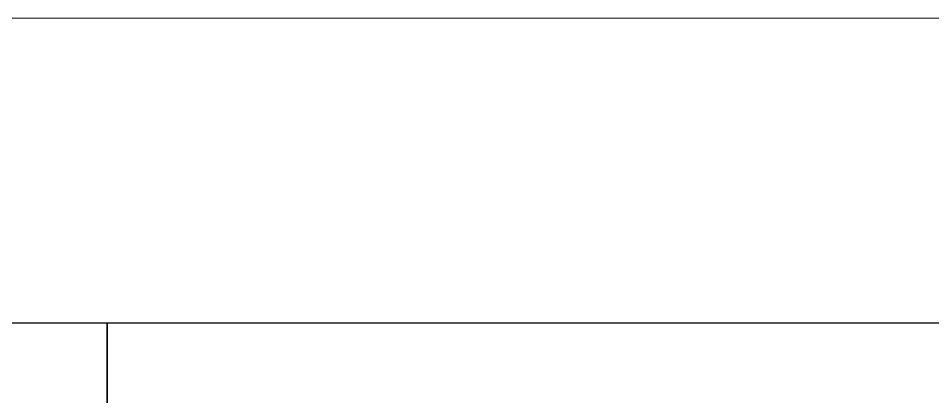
# Model space of a CAD drawing. Extents: x -1855204 to -1466800, y -1308584 to -996495.
# Drawn here: x -1752400 to -1702658, y -1017102 to -996495 of the extents above; entities that cross this region are included whole.
import ezdxf

# ---------------------------------------------------------------- set-up
doc = ezdxf.new("R2010")
doc.units = 0
doc.header["$LTSCALE"] = 150
doc.layers.get('Defpoints').update_dxf_attribs({"lineweight": 18})
doc.layers.add('KCVN-THAY', color=7, linetype='Continuous', lineweight=25)
doc.layers.add('LS-THAY', color=7, linetype='Continuous', lineweight=20)

# ---------------------------------------------------------------- blocks, each defined once
blk = doc.blocks.new('*U4')
at = {"layer": 'KCVN-THAY', "color": 140}
blk.add_lwpolyline([(214871.76, 86966.68), (215381.8, 86966.68), (215381.8, 86579.68), (214871.76, 86579.68)], close=True, dxfattribs=at)

msp = doc.modelspace()

# ---------------------------------------------------------------- linework, layer by layer
at = {"layer": 'LS-THAY', "color": 140}
for points in [[(-1855203.7, -1013074.3), (-1466800.6, -1013073.8), (-1466800.6, -996495.2), (-1855203.7, -996495.7)], [(-1855203.7, -1013074.3), (-1466800.6, -1013073.8), (-1466800.6, -1051773.8), (-1855203.7, -1051773.8)]]:
    msp.add_lwpolyline(points, close=True, dxfattribs=at)

# ---------------------------------------------------------------- block references
at = {"layer": 'Defpoints', "xscale": 100, "yscale": 100, "zscale": 100}
for p in [(-23285750.8, -9709741.3), (-23285750.8, -9709741.3), (-23234746.6, -9709742.1), (-23234746.6, -9709742.1)]:
    msp.add_blockref('*U4', p, dxfattribs=at)

doc.saveas('drawing.dxf')
